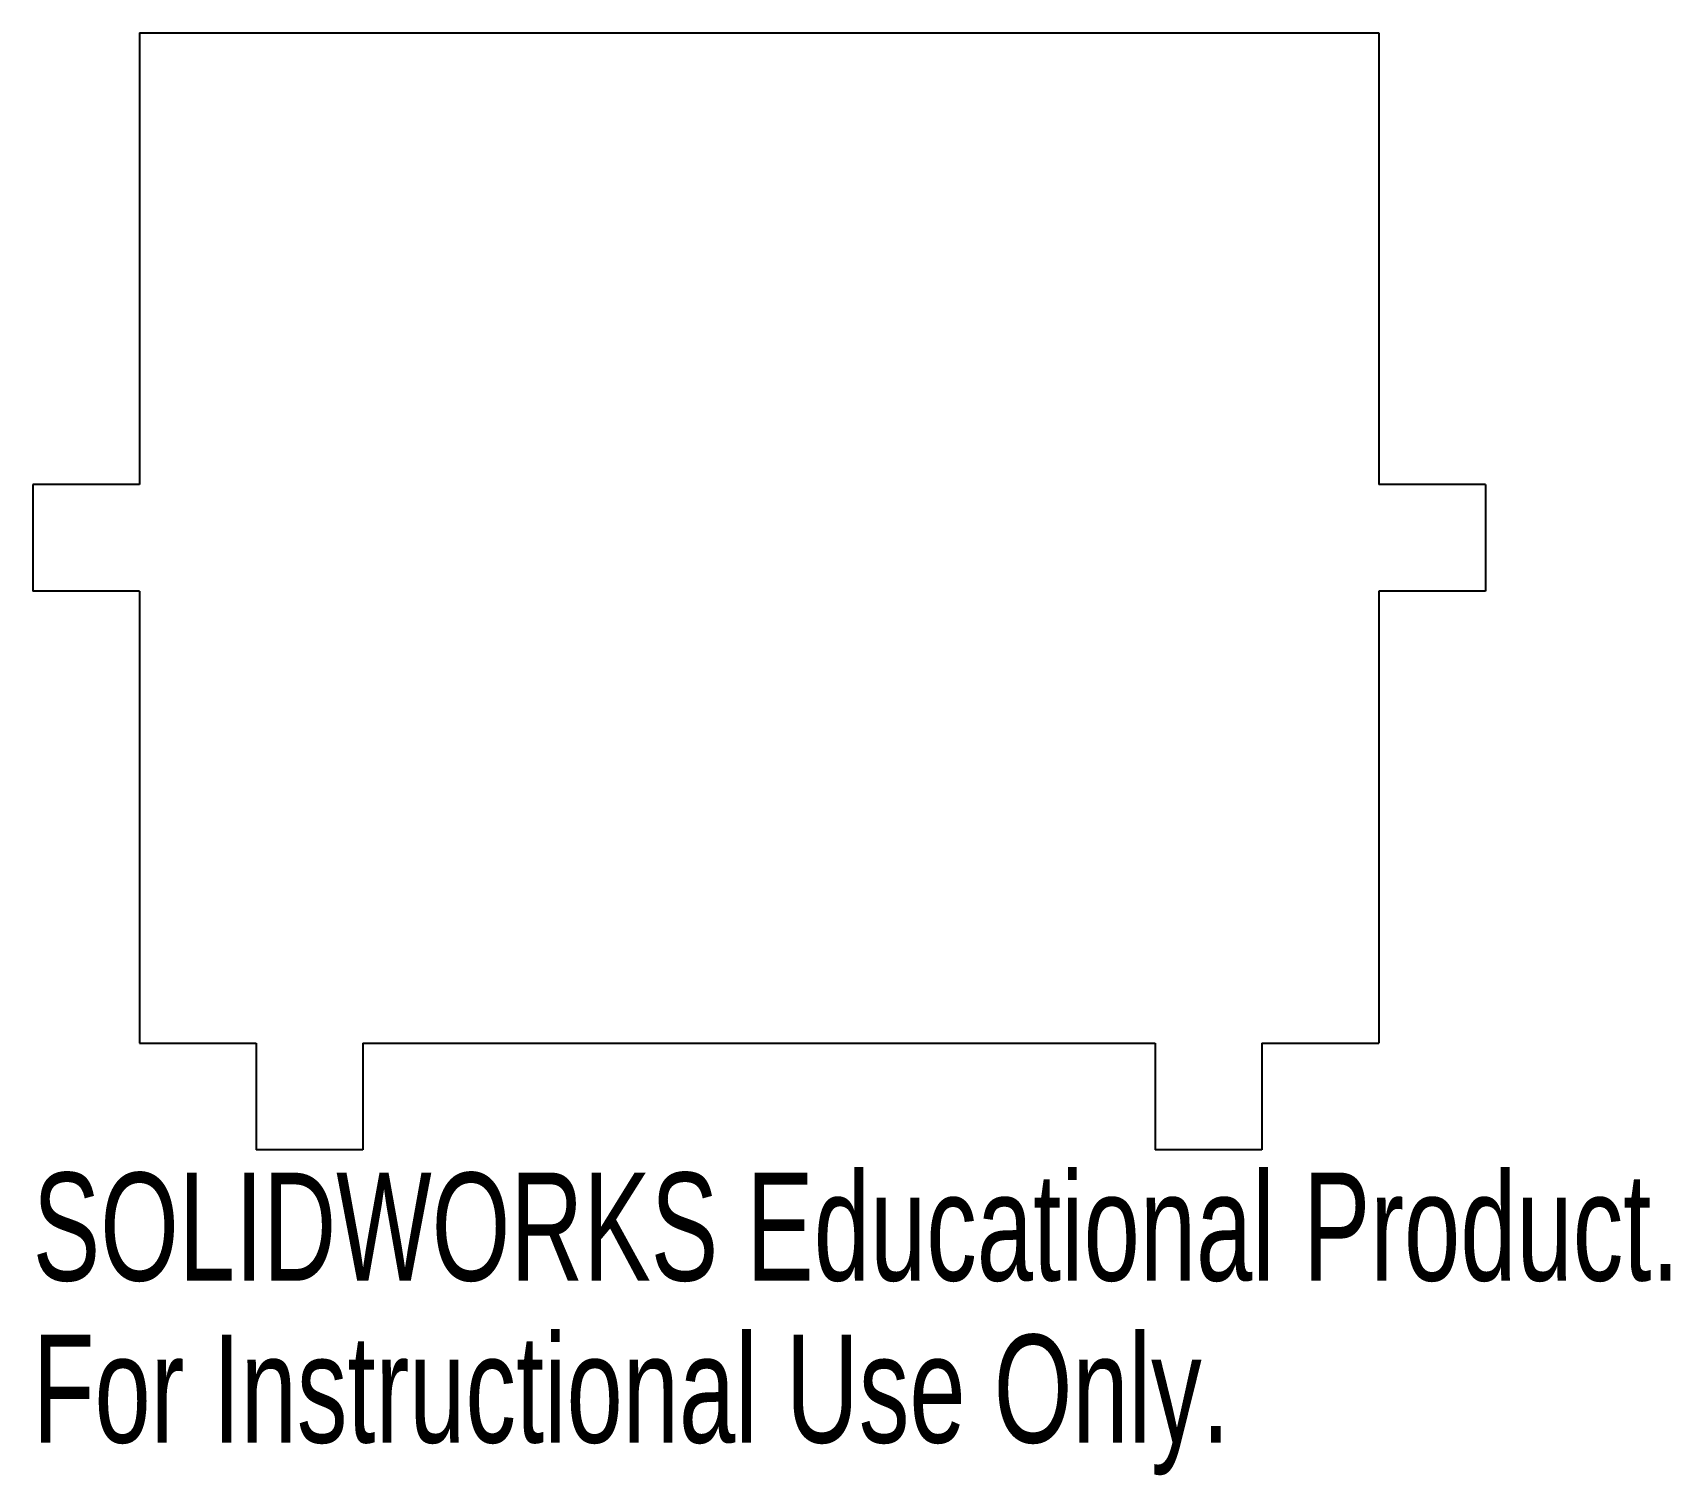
# Model space of a CAD drawing. Header units: inches. Extents: x 0 to 2.88, y -0.57 to 1.97.
import ezdxf

# ---------------------------------------------------------------- set-up
doc = ezdxf.new("R2010")
doc.units = ezdxf.units.IN
doc.header["$MEASUREMENT"] = 0
doc.styles.add('SLDTEXTSTYLE0', font='TXT', dxfattribs={"width": 0.7})

msp = doc.modelspace()

# ---------------------------------------------------------------- linework, layer by layer
at = {"color": 7, "linetype": 'Continuous', "lineweight": 25}
for p, q in [((0.188, 1.9685), (2.3711, 1.9685)), ((0.188, 1.9685), (0.188, 1.1723)), ((2.3711, 1.9685), (2.3711, 1.1723)), ((0.188, 1.1723), (0, 1.1723)), ((0, 1.1723), (0, 0.9843)), ((2.5591, 1.1723), (2.3711, 1.1723)), ((2.5591, 1.1723), (2.5591, 0.9843)), ((0.188, 0.9843), (0, 0.9843)), ((0.188, 0.9843), (0.188, 0.188)), ((2.3711, 0.9843), (2.3711, 0.188)), ((2.5591, 0.9843), (2.3711, 0.9843)), ((0.188, 0.188), (0.3937, 0.188)), ((0.3937, 0.188), (0.3937, 0)), ((0.5817, 0.188), (0.5817, 0)), ((0.5817, 0.188), (1.9774, 0.188)), ((1.9774, 0.188), (1.9774, 0)), ((2.1654, 0.188), (2.1654, 0)), ((2.1654, 0.188), (2.3711, 0.188)), ((0.5817, 0), (0.3937, 0)), ((2.1654, 0), (1.9774, 0))]:
    msp.add_line(p, q, dxfattribs=at)

# ---------------------------------------------------------------- texts
at = {"color": 7, "linetype": 'Continuous', "char_height": 0.1903, "attachment_point": 1, "style": 'SLDTEXTSTYLE0'}
for s, insert in [('SOLIDWORKS Educational Product.', (0, -0.0401)), ('For Instructional Use Only.', (0, -0.3256))]:
    msp.add_mtext(s, dxfattribs=dict(at, insert=insert))

doc.saveas('drawing.dxf')
